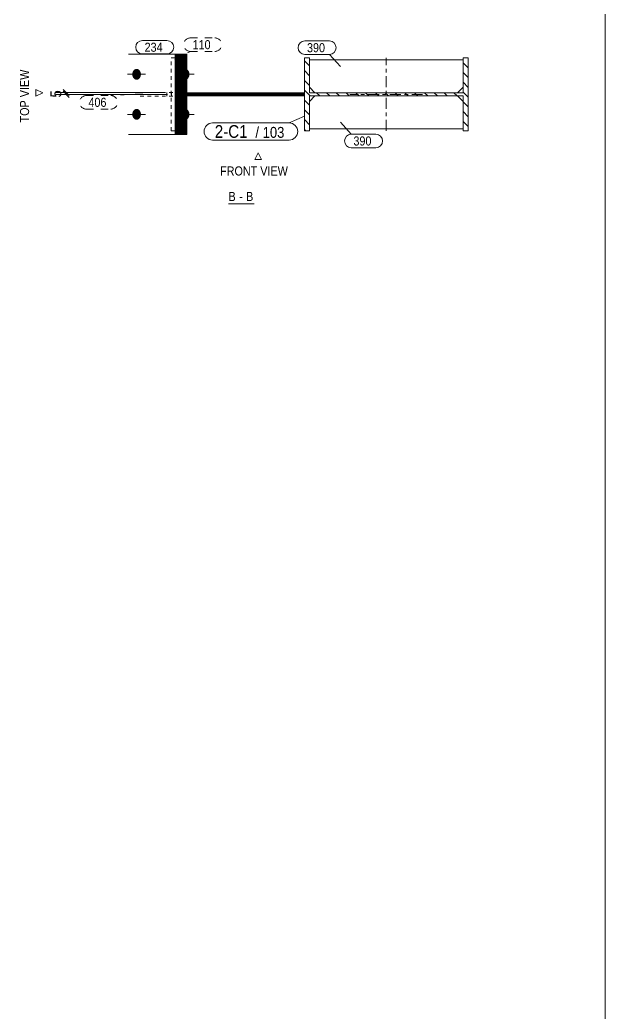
# Model space of a CAD drawing. Header units: millimetres. Extents: x 2 to 579, y 1 to 825.
# Drawn here: x 418.1 to 579, y 328.2 to 601.2 of the extents above; entities that cross this region are included whole.
import ezdxf

# ---------------------------------------------------------------- set-up
doc = ezdxf.new("R2010")
doc.units = ezdxf.units.MM
for name, pattern in [('XKITLINE00', [0]), ('XKITLINE01', [4, 1, -1, 1, -1]), ('XKITLINE02', [4, 2, -2]), ('XKITLINE03', [6, 3, -1, 1, -1])]:
    doc.linetypes.add(name, pattern=pattern)
for name, color, linetype, lineweight in [('Bolt', 3, 'Continuous', 0), ('Dimensions', 7, 'Continuous', 0), ('DrawingSheet', 5, 'Continuous', 0), ('OtherObjectType', 7, 'Continuous', 0), ('Part', 2, 'Continuous', 0), ('PartMark', 7, 'Continuous', 0)]:
    doc.layers.add(name, color=color, linetype=linetype, lineweight=lineweight)
doc.styles.add('ARIAL', font='ARIAL.TTF')

# ---------------------------------------------------------------- blocks, each defined once
blk = doc.blocks.new('*A3')
at = {"layer": 'Part', "color": 7, "linetype": 'XKITLINE00', "lineweight": 0}
for p, q in [((497.73, 588.58), (496.33, 589.98)), ((541.33, 590.78), (541.33, 590.78)), ((541.33, 590.78), (541.33, 590.78)), ((497.73, 585.89), (496.33, 587.29)), ((539.98, 589.43), (539.93, 589.49)), ((541.33, 588.09), (539.98, 589.43)), ((497.73, 583.19), (496.33, 584.59)), ((541.33, 585.39), (539.93, 586.79)), ((497.89, 580.33), (496.33, 581.9)), ((541.33, 582.7), (539.93, 584.1)), ((497.73, 577.81), (496.33, 579.21)), ((500.59, 580.33), (499.69, 581.23)), ((503.28, 580.33), (502.38, 581.23)), ((505.98, 580.33), (505.08, 581.23)), ((508.67, 580.33), (507.77, 581.23)), ((511.37, 580.33), (510.47, 581.23)), ((514.06, 580.33), (513.16, 581.23)), ((516.75, 580.33), (515.85, 581.23)), ((519.45, 580.33), (518.55, 581.23)), ((522.14, 580.33), (521.24, 581.23)), ((524.84, 580.33), (523.94, 581.23)), ((527.53, 580.33), (526.63, 581.23)), ((530.22, 580.33), (529.32, 581.23)), ((532.92, 580.33), (532.02, 581.23)), ((535.61, 580.33), (534.71, 581.23)), ((538.31, 580.33), (537.41, 581.23)), ((541.33, 580.01), (539.93, 581.41)), ((497.73, 575.11), (496.33, 576.51)), ((541.33, 577.31), (539.93, 578.71)), ((497.73, 572.42), (496.33, 573.82)), ((541.33, 574.62), (539.93, 576.02)), ((496.67, 570.78), (496.33, 571.12)), ((541.33, 571.92), (539.93, 573.32))]:
    blk.add_line(p, q, dxfattribs=at)
blk = doc.blocks.new('*A4')
at = {"layer": 'Part', "color": 7, "linetype": 'XKITLINE00', "lineweight": 0}
for p, q in [((460.97, 591.78), (460.79, 591.6)), ((461.41, 591.78), (460.79, 591.16)), ((461.84, 591.78), (460.79, 590.73)), ((462.28, 591.78), (460.79, 590.29)), ((462.71, 591.78), (460.79, 589.86)), ((463.15, 591.78), (460.79, 589.42)), ((463.58, 591.78), (460.79, 588.99)), ((464.02, 591.78), (460.79, 588.55)), ((464.02, 591.35), (460.79, 588.12)), ((464.02, 590.91), (460.79, 587.68)), ((464.02, 590.48), (460.79, 587.25)), ((464.02, 590.04), (460.79, 586.81)), ((464.02, 589.61), (460.79, 586.38)), ((464.02, 589.17), (460.79, 585.94)), ((464.02, 588.74), (460.79, 585.5)), ((464.02, 588.3), (460.79, 585.07)), ((464.02, 587.87), (460.79, 584.63)), ((464.02, 587.43), (460.79, 584.2)), ((464.02, 586.99), (460.79, 583.76)), ((464.02, 586.56), (460.79, 583.33)), ((464.02, 586.12), (460.79, 582.89)), ((464.02, 585.69), (460.79, 582.46)), ((464.02, 585.25), (460.79, 582.02)), ((464.02, 584.82), (460.79, 581.59)), ((464.02, 584.38), (460.79, 581.15)), ((464.02, 583.95), (460.79, 580.72)), ((464.02, 583.51), (460.79, 580.28)), ((464.02, 583.08), (460.79, 579.85)), ((464.02, 582.64), (460.79, 579.41)), ((464.02, 582.21), (460.79, 578.98)), ((464.02, 581.77), (460.79, 578.54)), ((464.02, 581.34), (460.79, 578.11)), ((464.02, 580.9), (460.79, 577.67)), ((464.02, 580.47), (460.79, 577.24)), ((464.02, 580.03), (460.79, 576.8)), ((464.02, 579.6), (460.79, 576.37)), ((464.02, 579.16), (460.79, 575.93)), ((464.02, 578.73), (460.79, 575.5)), ((464.02, 578.29), (460.79, 575.06)), ((464.02, 577.86), (460.79, 574.63)), ((464.02, 577.42), (460.79, 574.19)), ((464.02, 576.99), (460.79, 573.76)), ((464.02, 576.55), (460.79, 573.32)), ((464.02, 576.12), (460.79, 572.89)), ((464.02, 575.68), (460.79, 572.45)), ((464.02, 575.25), (460.79, 572.01)), ((464.02, 574.81), (460.79, 571.58)), ((464.02, 574.38), (460.79, 571.14)), ((464.02, 573.94), (460.79, 570.71)), ((464.02, 573.5), (460.79, 570.27)), ((464.02, 573.07), (460.79, 569.84)), ((464.02, 572.63), (461.17, 569.78)), ((464.02, 572.2), (461.6, 569.78)), ((464.02, 571.76), (462.04, 569.78)), ((464.02, 571.33), (462.47, 569.78)), ((464.02, 570.89), (462.91, 569.78)), ((464.02, 570.46), (463.34, 569.78)), ((464.02, 570.02), (463.78, 569.78))]:
    blk.add_line(p, q, dxfattribs=at)
blk = doc.blocks.new('*A5')
at = {"layer": 'Part', "color": 7, "linetype": 'XKITLINE00', "lineweight": 0}
for p, q in [((464.86, 580.33), (464.02, 581.17)), ((464.74, 580.33), (464.02, 581.05)), ((464.61, 580.33), (464.02, 580.93)), ((464.49, 580.33), (464.02, 580.81)), ((464.37, 580.33), (464.02, 580.68)), ((464.25, 580.33), (464.02, 580.56)), ((464.98, 580.33), (464.08, 581.23)), ((465.1, 580.33), (464.2, 581.23)), ((465.22, 580.33), (464.32, 581.23)), ((465.34, 580.33), (464.44, 581.23)), ((465.46, 580.33), (464.56, 581.23)), ((465.58, 580.33), (464.68, 581.23)), ((465.71, 580.33), (464.81, 581.23)), ((465.83, 580.33), (464.93, 581.23)), ((465.95, 580.33), (465.05, 581.23)), ((466.07, 580.33), (465.17, 581.23)), ((466.19, 580.33), (465.29, 581.23)), ((466.31, 580.33), (465.41, 581.23)), ((466.43, 580.33), (465.53, 581.23)), ((466.55, 580.33), (465.65, 581.23)), ((466.68, 580.33), (465.78, 581.23)), ((466.8, 580.33), (465.9, 581.23)), ((466.92, 580.33), (466.02, 581.23)), ((467.04, 580.33), (466.14, 581.23)), ((467.16, 580.33), (466.26, 581.23)), ((467.28, 580.33), (466.38, 581.23)), ((467.4, 580.33), (466.5, 581.23)), ((467.52, 580.33), (466.62, 581.23)), ((467.65, 580.33), (466.75, 581.23)), ((467.77, 580.33), (466.87, 581.23)), ((467.89, 580.33), (466.99, 581.23)), ((468.01, 580.33), (467.11, 581.23)), ((468.13, 580.33), (467.23, 581.23)), ((468.25, 580.33), (467.35, 581.23)), ((468.37, 580.33), (467.47, 581.23)), ((468.49, 580.33), (467.59, 581.23)), ((468.62, 580.33), (467.72, 581.23)), ((468.74, 580.33), (467.84, 581.23)), ((468.86, 580.33), (467.96, 581.23)), ((468.98, 580.33), (468.08, 581.23)), ((469.1, 580.33), (468.2, 581.23)), ((469.22, 580.33), (468.32, 581.23)), ((469.34, 580.33), (468.44, 581.23)), ((469.46, 580.33), (468.56, 581.23)), ((469.59, 580.33), (468.69, 581.23)), ((469.71, 580.33), (468.81, 581.23)), ((469.83, 580.33), (468.93, 581.23)), ((469.95, 580.33), (469.05, 581.23)), ((470.07, 580.33), (469.17, 581.23)), ((470.19, 580.33), (469.29, 581.23)), ((470.31, 580.33), (469.41, 581.23)), ((470.43, 580.33), (469.53, 581.23)), ((470.56, 580.33), (469.66, 581.23)), ((470.68, 580.33), (469.78, 581.23)), ((470.8, 580.33), (469.9, 581.23)), ((470.92, 580.33), (470.02, 581.23)), ((471.04, 580.33), (470.14, 581.23)), ((471.16, 580.33), (470.26, 581.23)), ((471.28, 580.33), (470.38, 581.23)), ((471.4, 580.33), (470.5, 581.23)), ((471.52, 580.33), (470.62, 581.23)), ((471.65, 580.33), (470.75, 581.23)), ((471.77, 580.33), (470.87, 581.23)), ((471.89, 580.33), (470.99, 581.23)), ((472.01, 580.33), (471.11, 581.23)), ((472.13, 580.33), (471.23, 581.23)), ((472.25, 580.33), (471.35, 581.23)), ((472.37, 580.33), (471.47, 581.23)), ((472.49, 580.33), (471.59, 581.23)), ((472.62, 580.33), (471.72, 581.23)), ((472.74, 580.33), (471.84, 581.23)), ((472.86, 580.33), (471.96, 581.23)), ((472.98, 580.33), (472.08, 581.23)), ((473.1, 580.33), (472.2, 581.23)), ((473.22, 580.33), (472.32, 581.23)), ((473.34, 580.33), (472.44, 581.23)), ((473.46, 580.33), (472.56, 581.23)), ((473.59, 580.33), (472.69, 581.23)), ((473.71, 580.33), (472.81, 581.23)), ((473.83, 580.33), (472.93, 581.23)), ((473.95, 580.33), (473.05, 581.23)), ((474.07, 580.33), (473.17, 581.23)), ((474.19, 580.33), (473.29, 581.23)), ((474.31, 580.33), (473.41, 581.23)), ((474.43, 580.33), (473.53, 581.23)), ((474.56, 580.33), (473.66, 581.23)), ((474.68, 580.33), (473.78, 581.23)), ((474.8, 580.33), (473.9, 581.23)), ((474.92, 580.33), (474.02, 581.23)), ((475.04, 580.33), (474.14, 581.23)), ((475.16, 580.33), (474.26, 581.23)), ((475.28, 580.33), (474.38, 581.23)), ((475.4, 580.33), (474.5, 581.23)), ((475.53, 580.33), (474.63, 581.23)), ((475.65, 580.33), (474.75, 581.23)), ((475.77, 580.33), (474.87, 581.23)), ((475.89, 580.33), (474.99, 581.23)), ((476.01, 580.33), (475.11, 581.23)), ((476.13, 580.33), (475.23, 581.23)), ((476.25, 580.33), (475.35, 581.23)), ((476.37, 580.33), (475.47, 581.23)), ((476.5, 580.33), (475.6, 581.23)), ((476.62, 580.33), (475.72, 581.23)), ((476.74, 580.33), (475.84, 581.23)), ((476.86, 580.33), (475.96, 581.23)), ((476.98, 580.33), (476.08, 581.23)), ((477.1, 580.33), (476.2, 581.23)), ((477.22, 580.33), (476.32, 581.23)), ((477.34, 580.33), (476.44, 581.23)), ((477.47, 580.33), (476.57, 581.23)), ((477.59, 580.33), (476.69, 581.23)), ((477.71, 580.33), (476.81, 581.23)), ((477.83, 580.33), (476.93, 581.23)), ((477.95, 580.33), (477.05, 581.23)), ((478.07, 580.33), (477.17, 581.23)), ((478.19, 580.33), (477.29, 581.23)), ((478.31, 580.33), (477.41, 581.23)), ((478.44, 580.33), (477.54, 581.23)), ((478.56, 580.33), (477.66, 581.23)), ((478.68, 580.33), (477.78, 581.23)), ((478.8, 580.33), (477.9, 581.23)), ((478.92, 580.33), (478.02, 581.23)), ((479.04, 580.33), (478.14, 581.23)), ((479.16, 580.33), (478.26, 581.23)), ((479.28, 580.33), (478.38, 581.23)), ((479.41, 580.33), (478.51, 581.23)), ((479.53, 580.33), (478.63, 581.23)), ((479.65, 580.33), (478.75, 581.23)), ((479.77, 580.33), (478.87, 581.23)), ((479.89, 580.33), (478.99, 581.23)), ((480.01, 580.33), (479.11, 581.23)), ((480.13, 580.33), (479.23, 581.23)), ((480.25, 580.33), (479.35, 581.23)), ((480.37, 580.33), (479.47, 581.23)), ((480.5, 580.33), (479.6, 581.23)), ((480.62, 580.33), (479.72, 581.23)), ((480.74, 580.33), (479.84, 581.23)), ((480.86, 580.33), (479.96, 581.23)), ((480.98, 580.33), (480.08, 581.23)), ((481.1, 580.33), (480.2, 581.23)), ((481.22, 580.33), (480.32, 581.23)), ((481.34, 580.33), (480.44, 581.23)), ((481.47, 580.33), (480.57, 581.23)), ((481.59, 580.33), (480.69, 581.23)), ((481.71, 580.33), (480.81, 581.23)), ((481.83, 580.33), (480.93, 581.23)), ((481.95, 580.33), (481.05, 581.23)), ((482.07, 580.33), (481.17, 581.23)), ((482.19, 580.33), (481.29, 581.23)), ((482.31, 580.33), (481.41, 581.23)), ((482.44, 580.33), (481.54, 581.23)), ((482.56, 580.33), (481.66, 581.23)), ((482.68, 580.33), (481.78, 581.23)), ((482.8, 580.33), (481.9, 581.23)), ((482.92, 580.33), (482.02, 581.23)), ((483.04, 580.33), (482.14, 581.23)), ((483.16, 580.33), (482.26, 581.23)), ((483.28, 580.33), (482.38, 581.23)), ((483.41, 580.33), (482.51, 581.23)), ((483.53, 580.33), (482.63, 581.23)), ((483.65, 580.33), (482.75, 581.23)), ((483.77, 580.33), (482.87, 581.23)), ((483.89, 580.33), (482.99, 581.23)), ((484.01, 580.33), (483.11, 581.23)), ((484.13, 580.33), (483.23, 581.23)), ((484.25, 580.33), (483.35, 581.23)), ((484.38, 580.33), (483.48, 581.23)), ((484.5, 580.33), (483.6, 581.23)), ((484.62, 580.33), (483.72, 581.23)), ((484.74, 580.33), (483.84, 581.23)), ((484.86, 580.33), (483.96, 581.23)), ((484.98, 580.33), (484.08, 581.23)), ((485.1, 580.33), (484.2, 581.23)), ((485.22, 580.33), (484.32, 581.23)), ((485.35, 580.33), (484.45, 581.23)), ((485.47, 580.33), (484.57, 581.23)), ((485.59, 580.33), (484.69, 581.23)), ((485.71, 580.33), (484.81, 581.23)), ((485.83, 580.33), (484.93, 581.23)), ((485.95, 580.33), (485.05, 581.23)), ((486.07, 580.33), (485.17, 581.23)), ((486.19, 580.33), (485.29, 581.23)), ((486.32, 580.33), (485.42, 581.23)), ((486.44, 580.33), (485.54, 581.23)), ((486.56, 580.33), (485.66, 581.23)), ((486.68, 580.33), (485.78, 581.23)), ((486.8, 580.33), (485.9, 581.23)), ((486.92, 580.33), (486.02, 581.23)), ((487.04, 580.33), (486.14, 581.23)), ((487.16, 580.33), (486.26, 581.23)), ((487.29, 580.33), (486.39, 581.23)), ((487.41, 580.33), (486.51, 581.23)), ((487.53, 580.33), (486.63, 581.23)), ((487.65, 580.33), (486.75, 581.23)), ((487.77, 580.33), (486.87, 581.23)), ((487.89, 580.33), (486.99, 581.23)), ((488.01, 580.33), (487.11, 581.23)), ((488.13, 580.33), (487.23, 581.23)), ((488.26, 580.33), (487.36, 581.23)), ((488.38, 580.33), (487.48, 581.23)), ((488.5, 580.33), (487.6, 581.23)), ((488.62, 580.33), (487.72, 581.23)), ((488.74, 580.33), (487.84, 581.23)), ((488.86, 580.33), (487.96, 581.23)), ((488.98, 580.33), (488.08, 581.23)), ((489.1, 580.33), (488.2, 581.23)), ((489.22, 580.33), (488.32, 581.23)), ((489.35, 580.33), (488.45, 581.23)), ((489.47, 580.33), (488.57, 581.23)), ((489.59, 580.33), (488.69, 581.23)), ((489.71, 580.33), (488.81, 581.23)), ((489.83, 580.33), (488.93, 581.23)), ((489.95, 580.33), (489.05, 581.23)), ((490.07, 580.33), (489.17, 581.23)), ((490.19, 580.33), (489.29, 581.23)), ((490.32, 580.33), (489.42, 581.23)), ((490.44, 580.33), (489.54, 581.23)), ((490.56, 580.33), (489.66, 581.23)), ((490.68, 580.33), (489.78, 581.23)), ((490.8, 580.33), (489.9, 581.23)), ((490.92, 580.33), (490.02, 581.23)), ((491.04, 580.33), (490.14, 581.23)), ((491.16, 580.33), (490.26, 581.23)), ((491.29, 580.33), (490.39, 581.23)), ((491.41, 580.33), (490.51, 581.23)), ((491.53, 580.33), (490.63, 581.23)), ((491.65, 580.33), (490.75, 581.23)), ((491.77, 580.33), (490.87, 581.23)), ((491.89, 580.33), (490.99, 581.23)), ((492.01, 580.33), (491.11, 581.23)), ((492.13, 580.33), (491.23, 581.23)), ((492.26, 580.33), (491.36, 581.23)), ((492.38, 580.33), (491.48, 581.23)), ((492.5, 580.33), (491.6, 581.23)), ((492.62, 580.33), (491.72, 581.23)), ((492.74, 580.33), (491.84, 581.23)), ((492.86, 580.33), (491.96, 581.23)), ((492.98, 580.33), (492.08, 581.23)), ((493.1, 580.33), (492.2, 581.23)), ((493.23, 580.33), (492.33, 581.23)), ((493.35, 580.33), (492.45, 581.23)), ((493.47, 580.33), (492.57, 581.23)), ((493.59, 580.33), (492.69, 581.23)), ((493.71, 580.33), (492.81, 581.23)), ((493.83, 580.33), (492.93, 581.23)), ((493.95, 580.33), (493.05, 581.23)), ((494.07, 580.33), (493.17, 581.23)), ((494.2, 580.33), (493.3, 581.23)), ((494.32, 580.33), (493.42, 581.23)), ((494.44, 580.33), (493.54, 581.23)), ((494.56, 580.33), (493.66, 581.23)), ((494.68, 580.33), (493.78, 581.23)), ((494.8, 580.33), (493.9, 581.23)), ((494.92, 580.33), (494.02, 581.23)), ((495.04, 580.33), (494.14, 581.23)), ((495.17, 580.33), (494.27, 581.23)), ((495.29, 580.33), (494.39, 581.23)), ((495.41, 580.33), (494.51, 581.23)), ((495.48, 580.38), (494.63, 581.23)), ((495.54, 580.44), (494.75, 581.23)), ((495.6, 580.5), (494.87, 581.23)), ((495.66, 580.56), (494.99, 581.23)), ((495.72, 580.63), (495.11, 581.23)), ((495.78, 580.69), (495.24, 581.23)), ((495.84, 580.75), (495.36, 581.23)), ((495.9, 580.81), (495.48, 581.23)), ((495.53, 580.33), (495.48, 580.38)), ((495.65, 580.33), (495.54, 580.44)), ((495.96, 580.87), (495.6, 581.23)), ((495.77, 580.33), (495.6, 580.5)), ((495.89, 580.33), (495.66, 580.56)), ((496.02, 580.93), (495.72, 581.23)), ((496.01, 580.33), (495.72, 580.63)), ((496.14, 580.33), (495.78, 580.69)), ((496.08, 580.99), (495.84, 581.23)), ((496.26, 580.33), (495.84, 580.75)), ((496.33, 580.38), (495.9, 580.81)), ((496.14, 581.05), (495.96, 581.23)), ((496.33, 580.5), (495.96, 580.87)), ((496.33, 580.62), (496.02, 580.93)), ((496.21, 581.11), (496.08, 581.23)), ((496.33, 580.75), (496.08, 580.99)), ((496.33, 580.87), (496.14, 581.05)), ((496.27, 581.17), (496.21, 581.23)), ((496.33, 580.99), (496.21, 581.11)), ((496.33, 581.11), (496.27, 581.17))]:
    blk.add_line(p, q, dxfattribs=at)
blk = doc.blocks.new('*A44')
at = {"layer": 'Bolt'}
for points in [[(451.36, 586.24), (451.36, 586.21), (451.36, 586.17), (451.36, 586.13), (451.35, 586.1), (451.35, 586.06), (451.35, 586.03), (451.34, 585.99), (451.33, 585.95), (451.33, 585.92), (451.32, 585.88), (451.31, 585.85), (451.3, 585.81), (451.29, 585.78), (451.28, 585.74), (451.27, 585.71), (451.26, 585.67), (451.25, 585.64), (451.24, 585.61), (451.22, 585.57), (451.21, 585.54), (451.2, 585.51), (451.18, 585.48), (451.16, 585.45), (451.15, 585.42), (451.13, 585.39), (451.11, 585.36), (451.1, 585.33), (451.08, 585.3), (451.06, 585.27), (451.04, 585.25), (451.02, 585.22), (451, 585.2), (450.98, 585.17), (450.95, 585.15), (450.93, 585.12), (450.91, 585.1), (450.89, 585.08), (450.86, 585.06), (450.84, 585.03), (450.82, 585.01), (450.79, 584.99), (450.77, 584.98), (450.74, 584.96), (450.72, 584.94), (450.69, 584.93), (450.66, 584.91), (450.64, 584.9), (450.61, 584.88), (450.58, 584.87), (450.55, 584.86), (450.53, 584.85), (450.5, 584.84), (450.47, 584.83), (450.44, 584.82), (450.42, 584.81), (450.39, 584.8), (450.36, 584.8), (450.33, 584.79), (450.3, 584.79), (450.27, 584.79), (450.24, 584.78), (450.21, 584.78), (450.19, 584.78), (450.16, 584.78), (450.13, 584.78), (450.1, 584.79), (450.07, 584.79), (450.04, 584.79), (450.01, 584.8), (449.98, 584.8), (449.96, 584.81), (449.93, 584.82), (449.9, 584.83), (449.87, 584.84), (449.84, 584.85), (449.82, 584.86), (449.79, 584.87), (449.76, 584.88), (449.73, 584.9), (449.71, 584.91), (449.68, 584.93), (449.66, 584.94), (449.63, 584.96), (449.6, 584.98), (449.58, 584.99), (449.56, 585.01), (449.53, 585.03), (449.51, 585.06), (449.48, 585.08), (449.46, 585.1), (449.44, 585.12), (449.42, 585.15), (449.39, 585.17), (449.37, 585.2), (449.35, 585.22), (449.33, 585.25), (449.31, 585.27), (449.29, 585.3), (449.27, 585.33), (449.26, 585.36), (449.24, 585.39), (449.22, 585.42), (449.21, 585.45), (449.19, 585.48), (449.18, 585.51), (449.16, 585.54), (449.15, 585.57), (449.13, 585.61), (449.12, 585.64), (449.11, 585.67), (449.1, 585.71), (449.09, 585.74), (449.08, 585.78), (449.07, 585.81), (449.06, 585.85), (449.05, 585.88), (449.04, 585.92), (449.04, 585.95), (449.03, 585.99), (449.02, 586.03), (449.02, 586.06), (449.02, 586.1), (449.01, 586.13), (449.01, 586.17), (449.01, 586.21), (449.01, 586.24), (449.01, 586.28), (449.01, 586.32), (449.01, 586.36), (449.01, 586.39), (449.01, 586.43), (449.02, 586.47), (449.02, 586.5), (449.02, 586.54), (449.03, 586.57), (449.04, 586.61), (449.04, 586.65), (449.05, 586.68), (449.06, 586.72), (449.07, 586.75), (449.08, 586.79), (449.09, 586.82), (449.1, 586.86), (449.11, 586.89), (449.12, 586.92), (449.13, 586.96), (449.15, 586.99), (449.16, 587.02), (449.18, 587.05), (449.19, 587.08), (449.21, 587.11), (449.22, 587.15), (449.24, 587.18), (449.26, 587.2), (449.27, 587.23), (449.29, 587.26), (449.31, 587.29), (449.33, 587.32), (449.35, 587.34), (449.37, 587.37), (449.39, 587.39), (449.42, 587.42), (449.44, 587.44), (449.46, 587.46), (449.48, 587.49), (449.51, 587.51), (449.53, 587.53), (449.56, 587.55), (449.58, 587.57), (449.6, 587.59), (449.63, 587.6), (449.66, 587.62), (449.68, 587.64), (449.71, 587.65), (449.73, 587.67), (449.76, 587.68), (449.79, 587.69), (449.82, 587.71), (449.84, 587.72), (449.87, 587.73), (449.9, 587.74), (449.93, 587.75), (449.96, 587.75), (449.98, 587.76), (450.01, 587.77), (450.04, 587.77), (450.07, 587.77), (450.1, 587.78), (450.13, 587.78), (450.16, 587.78), (450.19, 587.78), (450.21, 587.78), (450.24, 587.78), (450.27, 587.78), (450.3, 587.77), (450.33, 587.77), (450.36, 587.77), (450.39, 587.76), (450.42, 587.75), (450.44, 587.75), (450.47, 587.74), (450.5, 587.73), (450.53, 587.72), (450.55, 587.71), (450.58, 587.69), (450.61, 587.68), (450.64, 587.67), (450.66, 587.65), (450.69, 587.64), (450.72, 587.62), (450.74, 587.6), (450.77, 587.59), (450.79, 587.57), (450.82, 587.55), (450.84, 587.53), (450.86, 587.51), (450.89, 587.49), (450.91, 587.46), (450.93, 587.44), (450.95, 587.42), (450.98, 587.39), (451, 587.37), (451.02, 587.34), (451.04, 587.32), (451.06, 587.29), (451.08, 587.26), (451.1, 587.23), (451.11, 587.2), (451.13, 587.18), (451.15, 587.15), (451.16, 587.11), (451.18, 587.08), (451.2, 587.05), (451.21, 587.02), (451.22, 586.99), (451.24, 586.96), (451.25, 586.92), (451.26, 586.89), (451.27, 586.86), (451.28, 586.82), (451.29, 586.79), (451.3, 586.75), (451.31, 586.72), (451.32, 586.68), (451.33, 586.65), (451.33, 586.61), (451.34, 586.57), (451.35, 586.54), (451.35, 586.5), (451.35, 586.47), (451.36, 586.43), (451.36, 586.39), (451.36, 586.36), (451.36, 586.32), (451.36, 586.28)], [(464.71, 586.24), (464.71, 586.21), (464.71, 586.17), (464.71, 586.13), (464.7, 586.1), (464.7, 586.06), (464.7, 586.03), (464.69, 585.99), (464.69, 585.95), (464.68, 585.92), (464.67, 585.88), (464.66, 585.85), (464.65, 585.81), (464.64, 585.78), (464.63, 585.74), (464.62, 585.71), (464.61, 585.67), (464.6, 585.64), (464.59, 585.61), (464.57, 585.57), (464.56, 585.54), (464.55, 585.51), (464.53, 585.48), (464.52, 585.45), (464.5, 585.42), (464.48, 585.39), (464.46, 585.36), (464.45, 585.33), (464.43, 585.3), (464.41, 585.27), (464.39, 585.25), (464.37, 585.22), (464.35, 585.2), (464.33, 585.17), (464.31, 585.15), (464.28, 585.12), (464.26, 585.1), (464.24, 585.08), (464.21, 585.06), (464.19, 585.03), (464.17, 585.01), (464.14, 584.99), (464.12, 584.98), (464.09, 584.96), (464.07, 584.94), (464.04, 584.93), (464.01, 584.91), (463.99, 584.9), (463.96, 584.88), (463.93, 584.87), (463.91, 584.86), (463.88, 584.85), (463.85, 584.84), (463.82, 584.83), (463.79, 584.82), (463.77, 584.81), (463.74, 584.8), (463.71, 584.8), (463.68, 584.79), (463.65, 584.79), (463.62, 584.79), (463.59, 584.78), (463.56, 584.78), (463.54, 584.78), (463.51, 584.78), (463.48, 584.78), (463.45, 584.79), (463.42, 584.79), (463.39, 584.79), (463.36, 584.8), (463.33, 584.8), (463.31, 584.81), (463.28, 584.82), (463.25, 584.83), (463.22, 584.84), (463.19, 584.85), (463.17, 584.86), (463.14, 584.87), (463.11, 584.88), (463.08, 584.9), (463.06, 584.91), (463.03, 584.93), (463.01, 584.94), (462.98, 584.96), (462.96, 584.98), (462.93, 584.99), (462.91, 585.01), (462.88, 585.03), (462.86, 585.06), (462.83, 585.08), (462.81, 585.1), (462.79, 585.12), (462.77, 585.15), (462.74, 585.17), (462.72, 585.2), (462.7, 585.22), (462.68, 585.25), (462.66, 585.27), (462.64, 585.3), (462.63, 585.33), (462.61, 585.36), (462.59, 585.39), (462.57, 585.42), (462.56, 585.45), (462.54, 585.48), (462.53, 585.51), (462.51, 585.54), (462.5, 585.57), (462.48, 585.61), (462.47, 585.64), (462.46, 585.67), (462.45, 585.71), (462.44, 585.74), (462.43, 585.78), (462.42, 585.81), (462.41, 585.85), (462.4, 585.88), (462.39, 585.92), (462.39, 585.95), (462.38, 585.99), (462.38, 586.03), (462.37, 586.06), (462.37, 586.1), (462.36, 586.13), (462.36, 586.17), (462.36, 586.21), (462.36, 586.24), (462.36, 586.28), (462.36, 586.32), (462.36, 586.36), (462.36, 586.39), (462.36, 586.43), (462.37, 586.47), (462.37, 586.5), (462.38, 586.54), (462.38, 586.57), (462.39, 586.61), (462.39, 586.65), (462.4, 586.68), (462.41, 586.72), (462.42, 586.75), (462.43, 586.79), (462.44, 586.82), (462.45, 586.86), (462.46, 586.89), (462.47, 586.92), (462.48, 586.96), (462.5, 586.99), (462.51, 587.02), (462.53, 587.05), (462.54, 587.08), (462.56, 587.11), (462.57, 587.15), (462.59, 587.18), (462.61, 587.2), (462.63, 587.23), (462.64, 587.26), (462.66, 587.29), (462.68, 587.32), (462.7, 587.34), (462.72, 587.37), (462.74, 587.39), (462.77, 587.42), (462.79, 587.44), (462.81, 587.46), (462.83, 587.49), (462.86, 587.51), (462.88, 587.53), (462.91, 587.55), (462.93, 587.57), (462.96, 587.59), (462.98, 587.6), (463.01, 587.62), (463.03, 587.64), (463.06, 587.65), (463.08, 587.67), (463.11, 587.68), (463.14, 587.69), (463.17, 587.71), (463.19, 587.72), (463.22, 587.73), (463.25, 587.74), (463.28, 587.75), (463.31, 587.75), (463.33, 587.76), (463.36, 587.77), (463.39, 587.77), (463.42, 587.77), (463.45, 587.78), (463.48, 587.78), (463.51, 587.78), (463.54, 587.78), (463.56, 587.78), (463.59, 587.78), (463.62, 587.78), (463.65, 587.77), (463.68, 587.77), (463.71, 587.77), (463.74, 587.76), (463.77, 587.75), (463.79, 587.75), (463.82, 587.74), (463.85, 587.73), (463.88, 587.72), (463.91, 587.71), (463.93, 587.69), (463.96, 587.68), (463.99, 587.67), (464.01, 587.65), (464.04, 587.64), (464.07, 587.62), (464.09, 587.6), (464.12, 587.59), (464.14, 587.57), (464.17, 587.55), (464.19, 587.53), (464.21, 587.51), (464.24, 587.49), (464.26, 587.46), (464.28, 587.44), (464.31, 587.42), (464.33, 587.39), (464.35, 587.37), (464.37, 587.34), (464.39, 587.32), (464.41, 587.29), (464.43, 587.26), (464.45, 587.23), (464.46, 587.2), (464.48, 587.18), (464.5, 587.15), (464.52, 587.11), (464.53, 587.08), (464.55, 587.05), (464.56, 587.02), (464.57, 586.99), (464.59, 586.96), (464.6, 586.92), (464.61, 586.89), (464.62, 586.86), (464.63, 586.82), (464.64, 586.79), (464.65, 586.75), (464.66, 586.72), (464.67, 586.68), (464.68, 586.65), (464.69, 586.61), (464.69, 586.57), (464.7, 586.54), (464.7, 586.5), (464.7, 586.47), (464.71, 586.43), (464.71, 586.39), (464.71, 586.36), (464.71, 586.32), (464.71, 586.28)], [(451.36, 575.24), (451.36, 575.21), (451.36, 575.17), (451.36, 575.13), (451.35, 575.1), (451.35, 575.06), (451.35, 575.03), (451.34, 574.99), (451.33, 574.95), (451.33, 574.92), (451.32, 574.88), (451.31, 574.85), (451.3, 574.81), (451.29, 574.78), (451.28, 574.74), (451.27, 574.71), (451.26, 574.67), (451.25, 574.64), (451.24, 574.61), (451.22, 574.57), (451.21, 574.54), (451.2, 574.51), (451.18, 574.48), (451.16, 574.45), (451.15, 574.42), (451.13, 574.39), (451.11, 574.36), (451.1, 574.33), (451.08, 574.3), (451.06, 574.27), (451.04, 574.25), (451.02, 574.22), (451, 574.2), (450.98, 574.17), (450.95, 574.15), (450.93, 574.12), (450.91, 574.1), (450.89, 574.08), (450.86, 574.06), (450.84, 574.03), (450.82, 574.01), (450.79, 573.99), (450.77, 573.98), (450.74, 573.96), (450.72, 573.94), (450.69, 573.93), (450.66, 573.91), (450.64, 573.9), (450.61, 573.88), (450.58, 573.87), (450.55, 573.86), (450.53, 573.85), (450.5, 573.84), (450.47, 573.83), (450.44, 573.82), (450.42, 573.81), (450.39, 573.8), (450.36, 573.8), (450.33, 573.79), (450.3, 573.79), (450.27, 573.79), (450.24, 573.78), (450.21, 573.78), (450.19, 573.78), (450.16, 573.78), (450.13, 573.78), (450.1, 573.79), (450.07, 573.79), (450.04, 573.79), (450.01, 573.8), (449.98, 573.8), (449.96, 573.81), (449.93, 573.82), (449.9, 573.83), (449.87, 573.84), (449.84, 573.85), (449.82, 573.86), (449.79, 573.87), (449.76, 573.88), (449.73, 573.9), (449.71, 573.91), (449.68, 573.93), (449.66, 573.94), (449.63, 573.96), (449.6, 573.98), (449.58, 573.99), (449.56, 574.01), (449.53, 574.03), (449.51, 574.06), (449.48, 574.08), (449.46, 574.1), (449.44, 574.12), (449.42, 574.15), (449.39, 574.17), (449.37, 574.2), (449.35, 574.22), (449.33, 574.25), (449.31, 574.27), (449.29, 574.3), (449.27, 574.33), (449.26, 574.36), (449.24, 574.39), (449.22, 574.42), (449.21, 574.45), (449.19, 574.48), (449.18, 574.51), (449.16, 574.54), (449.15, 574.57), (449.13, 574.61), (449.12, 574.64), (449.11, 574.67), (449.1, 574.71), (449.09, 574.74), (449.08, 574.78), (449.07, 574.81), (449.06, 574.85), (449.05, 574.88), (449.04, 574.92), (449.04, 574.95), (449.03, 574.99), (449.02, 575.03), (449.02, 575.06), (449.02, 575.1), (449.01, 575.13), (449.01, 575.17), (449.01, 575.21), (449.01, 575.24), (449.01, 575.28), (449.01, 575.32), (449.01, 575.36), (449.01, 575.39), (449.01, 575.43), (449.02, 575.47), (449.02, 575.5), (449.02, 575.54), (449.03, 575.57), (449.04, 575.61), (449.04, 575.65), (449.05, 575.68), (449.06, 575.72), (449.07, 575.75), (449.08, 575.79), (449.09, 575.82), (449.1, 575.86), (449.11, 575.89), (449.12, 575.92), (449.13, 575.96), (449.15, 575.99), (449.16, 576.02), (449.18, 576.05), (449.19, 576.08), (449.21, 576.11), (449.22, 576.15), (449.24, 576.18), (449.26, 576.2), (449.27, 576.23), (449.29, 576.26), (449.31, 576.29), (449.33, 576.32), (449.35, 576.34), (449.37, 576.37), (449.39, 576.39), (449.42, 576.42), (449.44, 576.44), (449.46, 576.46), (449.48, 576.49), (449.51, 576.51), (449.53, 576.53), (449.56, 576.55), (449.58, 576.57), (449.6, 576.59), (449.63, 576.6), (449.66, 576.62), (449.68, 576.64), (449.71, 576.65), (449.73, 576.67), (449.76, 576.68), (449.79, 576.69), (449.82, 576.71), (449.84, 576.72), (449.87, 576.73), (449.9, 576.74), (449.93, 576.75), (449.96, 576.75), (449.98, 576.76), (450.01, 576.77), (450.04, 576.77), (450.07, 576.77), (450.1, 576.78), (450.13, 576.78), (450.16, 576.78), (450.19, 576.78), (450.21, 576.78), (450.24, 576.78), (450.27, 576.78), (450.3, 576.77), (450.33, 576.77), (450.36, 576.77), (450.39, 576.76), (450.42, 576.75), (450.44, 576.75), (450.47, 576.74), (450.5, 576.73), (450.53, 576.72), (450.55, 576.71), (450.58, 576.69), (450.61, 576.68), (450.64, 576.67), (450.66, 576.65), (450.69, 576.64), (450.72, 576.62), (450.74, 576.6), (450.77, 576.59), (450.79, 576.57), (450.82, 576.55), (450.84, 576.53), (450.86, 576.51), (450.89, 576.49), (450.91, 576.46), (450.93, 576.44), (450.95, 576.42), (450.98, 576.39), (451, 576.37), (451.02, 576.34), (451.04, 576.32), (451.06, 576.29), (451.08, 576.26), (451.1, 576.23), (451.11, 576.2), (451.13, 576.18), (451.15, 576.15), (451.16, 576.11), (451.18, 576.08), (451.2, 576.05), (451.21, 576.02), (451.22, 575.99), (451.24, 575.96), (451.25, 575.92), (451.26, 575.89), (451.27, 575.86), (451.28, 575.82), (451.29, 575.79), (451.3, 575.75), (451.31, 575.72), (451.32, 575.68), (451.33, 575.65), (451.33, 575.61), (451.34, 575.57), (451.35, 575.54), (451.35, 575.5), (451.35, 575.47), (451.36, 575.43), (451.36, 575.39), (451.36, 575.36), (451.36, 575.32), (451.36, 575.28)], [(464.71, 575.24), (464.71, 575.21), (464.71, 575.17), (464.71, 575.13), (464.7, 575.1), (464.7, 575.06), (464.7, 575.03), (464.69, 574.99), (464.69, 574.95), (464.68, 574.92), (464.67, 574.88), (464.66, 574.85), (464.65, 574.81), (464.64, 574.78), (464.63, 574.74), (464.62, 574.71), (464.61, 574.67), (464.6, 574.64), (464.59, 574.61), (464.57, 574.57), (464.56, 574.54), (464.55, 574.51), (464.53, 574.48), (464.52, 574.45), (464.5, 574.42), (464.48, 574.39), (464.46, 574.36), (464.45, 574.33), (464.43, 574.3), (464.41, 574.27), (464.39, 574.25), (464.37, 574.22), (464.35, 574.2), (464.33, 574.17), (464.31, 574.15), (464.28, 574.12), (464.26, 574.1), (464.24, 574.08), (464.21, 574.06), (464.19, 574.03), (464.17, 574.01), (464.14, 573.99), (464.12, 573.98), (464.09, 573.96), (464.07, 573.94), (464.04, 573.93), (464.01, 573.91), (463.99, 573.9), (463.96, 573.88), (463.93, 573.87), (463.91, 573.86), (463.88, 573.85), (463.85, 573.84), (463.82, 573.83), (463.79, 573.82), (463.77, 573.81), (463.74, 573.8), (463.71, 573.8), (463.68, 573.79), (463.65, 573.79), (463.62, 573.79), (463.59, 573.78), (463.56, 573.78), (463.54, 573.78), (463.51, 573.78), (463.48, 573.78), (463.45, 573.79), (463.42, 573.79), (463.39, 573.79), (463.36, 573.8), (463.33, 573.8), (463.31, 573.81), (463.28, 573.82), (463.25, 573.83), (463.22, 573.84), (463.19, 573.85), (463.17, 573.86), (463.14, 573.87), (463.11, 573.88), (463.08, 573.9), (463.06, 573.91), (463.03, 573.93), (463.01, 573.94), (462.98, 573.96), (462.96, 573.98), (462.93, 573.99), (462.91, 574.01), (462.88, 574.03), (462.86, 574.06), (462.83, 574.08), (462.81, 574.1), (462.79, 574.12), (462.77, 574.15), (462.74, 574.17), (462.72, 574.2), (462.7, 574.22), (462.68, 574.25), (462.66, 574.27), (462.64, 574.3), (462.63, 574.33), (462.61, 574.36), (462.59, 574.39), (462.57, 574.42), (462.56, 574.45), (462.54, 574.48), (462.53, 574.51), (462.51, 574.54), (462.5, 574.57), (462.48, 574.61), (462.47, 574.64), (462.46, 574.67), (462.45, 574.71), (462.44, 574.74), (462.43, 574.78), (462.42, 574.81), (462.41, 574.85), (462.4, 574.88), (462.39, 574.92), (462.39, 574.95), (462.38, 574.99), (462.38, 575.03), (462.37, 575.06), (462.37, 575.1), (462.36, 575.13), (462.36, 575.17), (462.36, 575.21), (462.36, 575.24), (462.36, 575.28), (462.36, 575.32), (462.36, 575.36), (462.36, 575.39), (462.36, 575.43), (462.37, 575.47), (462.37, 575.5), (462.38, 575.54), (462.38, 575.57), (462.39, 575.61), (462.39, 575.65), (462.4, 575.68), (462.41, 575.72), (462.42, 575.75), (462.43, 575.79), (462.44, 575.82), (462.45, 575.86), (462.46, 575.89), (462.47, 575.92), (462.48, 575.96), (462.5, 575.99), (462.51, 576.02), (462.53, 576.05), (462.54, 576.08), (462.56, 576.11), (462.57, 576.15), (462.59, 576.18), (462.61, 576.2), (462.63, 576.23), (462.64, 576.26), (462.66, 576.29), (462.68, 576.32), (462.7, 576.34), (462.72, 576.37), (462.74, 576.39), (462.77, 576.42), (462.79, 576.44), (462.81, 576.46), (462.83, 576.49), (462.86, 576.51), (462.88, 576.53), (462.91, 576.55), (462.93, 576.57), (462.96, 576.59), (462.98, 576.6), (463.01, 576.62), (463.03, 576.64), (463.06, 576.65), (463.08, 576.67), (463.11, 576.68), (463.14, 576.69), (463.17, 576.71), (463.19, 576.72), (463.22, 576.73), (463.25, 576.74), (463.28, 576.75), (463.31, 576.75), (463.33, 576.76), (463.36, 576.77), (463.39, 576.77), (463.42, 576.77), (463.45, 576.78), (463.48, 576.78), (463.51, 576.78), (463.54, 576.78), (463.56, 576.78), (463.59, 576.78), (463.62, 576.78), (463.65, 576.77), (463.68, 576.77), (463.71, 576.77), (463.74, 576.76), (463.77, 576.75), (463.79, 576.75), (463.82, 576.74), (463.85, 576.73), (463.88, 576.72), (463.91, 576.71), (463.93, 576.69), (463.96, 576.68), (463.99, 576.67), (464.01, 576.65), (464.04, 576.64), (464.07, 576.62), (464.09, 576.6), (464.12, 576.59), (464.14, 576.57), (464.17, 576.55), (464.19, 576.53), (464.21, 576.51), (464.24, 576.49), (464.26, 576.46), (464.28, 576.44), (464.31, 576.42), (464.33, 576.39), (464.35, 576.37), (464.37, 576.34), (464.39, 576.32), (464.41, 576.29), (464.43, 576.26), (464.45, 576.23), (464.46, 576.2), (464.48, 576.18), (464.5, 576.15), (464.52, 576.11), (464.53, 576.08), (464.55, 576.05), (464.56, 576.02), (464.57, 575.99), (464.59, 575.96), (464.6, 575.92), (464.61, 575.89), (464.62, 575.86), (464.63, 575.82), (464.64, 575.79), (464.65, 575.75), (464.66, 575.72), (464.67, 575.68), (464.68, 575.65), (464.69, 575.61), (464.69, 575.57), (464.7, 575.54), (464.7, 575.5), (464.7, 575.47), (464.71, 575.43), (464.71, 575.39), (464.71, 575.36), (464.71, 575.32), (464.71, 575.28)]]:
    blk.add_hatch(color=3, dxfattribs=at).paths.add_polyline_path(points, flags=17)
at = {"layer": 'Bolt', "color": 3, "linetype": 'XKITLINE00', "lineweight": 0}
for p, q in [((452.66, 586.28), (447.71, 586.28)), ((466.01, 586.28), (461.06, 586.28)), ((452.66, 575.28), (447.71, 575.28)), ((466.01, 575.28), (461.06, 575.28))]:
    blk.add_line(p, q, dxfattribs=at)
blk = doc.blocks.new('*A45')
at = {"layer": 'Part', "color": 2, "linetype": 'XKITLINE00', "lineweight": 0}
for p, q in [((496.33, 570.78), (496.33, 590.78)), ((496.33, 590.78), (497.73, 590.78)), ((497.73, 590.78), (497.73, 581.23)), ((539.93, 581.23), (539.93, 590.78)), ((539.93, 590.78), (541.33, 590.78)), ((541.33, 590.78), (541.33, 570.78)), ((497.73, 581.23), (539.93, 581.23)), ((539.93, 580.33), (497.73, 580.33)), ((497.73, 580.33), (497.73, 570.78)), ((539.93, 570.78), (539.93, 580.33)), ((497.73, 570.78), (496.33, 570.78)), ((541.33, 570.78), (539.93, 570.78))]:
    blk.add_line(p, q, dxfattribs=at)
at = {"layer": 'Part', "color": 7, "linetype": 'XKITLINE03', "lineweight": 0}
for p, q in [((518.83, 570.78), (518.83, 590.78)), ((528.83, 580.78), (508.83, 580.78))]:
    blk.add_line(p, q, dxfattribs=at)
blk = doc.blocks.new('*A46')
at = {"layer": 'Part', "color": 2, "linetype": 'XKITLINE00', "lineweight": 0}
for p, q in [((464.02, 591.78), (447.94, 591.78)), ((460.79, 569.78), (460.79, 591.78)), ((464.02, 591.78), (464.02, 569.78)), ((464.02, 569.78), (447.94, 569.78))]:
    blk.add_line(p, q, dxfattribs=at)
blk = doc.blocks.new('*A47')
at = {"layer": 'Part', "color": 7, "linetype": 'XKITLINE01', "lineweight": 0}
for p, q in [((451.17, 581.28), (460.32, 581.28)), ((451.17, 580.28), (460.32, 580.28)), ((458.5, 580.28), (458.5, 581.28)), ((459.82, 580.28), (459.82, 581.28))]:
    blk.add_line(p, q, dxfattribs=at)
blk = doc.blocks.new('*A48')
at = {"layer": 'Part', "color": 7, "linetype": 'XKITLINE01', "lineweight": 0}
for p, q in [((459.68, 590.78), (461.72, 590.78)), ((459.68, 570.78), (459.68, 590.78)), ((460.99, 581.23), (460.99, 590.78)), ((460.99, 581.23), (464.02, 581.23)), ((464.02, 580.33), (460.99, 580.33)), ((460.99, 580.33), (461.72, 580.33)), ((460.99, 570.78), (460.99, 580.33)), ((459.68, 570.78), (461.72, 570.78))]:
    blk.add_line(p, q, dxfattribs=at)
at = {"layer": 'Part', "color": 2, "linetype": 'XKITLINE00', "lineweight": 0}
for p, q in [((464.02, 581.23), (496.33, 581.23)), ((464.02, 580.33), (464.02, 581.23)), ((496.33, 580.33), (464.02, 580.33)), ((496.33, 581.23), (496.33, 580.33)), ((496.33, 580.33), (496.33, 580.33))]:
    blk.add_line(p, q, dxfattribs=at)
at = {"layer": 'Part', "color": 7, "linetype": 'XKITLINE03', "lineweight": 0}
blk.add_line((481.96, 580.78), (482.92, 580.78), dxfattribs=at)
blk = doc.blocks.new('*A49')
at = {"layer": 'Part', "color": 2, "linetype": 'XKITLINE00', "lineweight": 0}
for p, q in [((497.73, 590.23), (539.93, 590.23)), ((497.73, 582.73), (499.23, 581.23)), ((539.93, 582.73), (538.43, 581.23))]:
    blk.add_line(p, q, dxfattribs=at)
at = {"layer": 'Part', "color": 7, "linetype": 'XKITLINE01', "lineweight": 0}
for p, q in [((497.73, 582.73), (497.73, 590.23)), ((539.93, 590.23), (539.93, 582.73)), ((499.23, 581.23), (538.43, 581.23))]:
    blk.add_line(p, q, dxfattribs=at)
blk = doc.blocks.new('*A50')
at = {"layer": 'Part', "color": 2, "linetype": 'XKITLINE00', "lineweight": 0}
for p, q in [((497.73, 578.83), (499.23, 580.33)), ((539.93, 578.83), (538.43, 580.33)), ((497.73, 571.33), (539.93, 571.33))]:
    blk.add_line(p, q, dxfattribs=at)
at = {"layer": 'Part', "color": 7, "linetype": 'XKITLINE01', "lineweight": 0}
for p, q in [((497.73, 571.33), (497.73, 578.83)), ((499.23, 580.33), (538.43, 580.33)), ((539.93, 571.33), (539.93, 578.83))]:
    blk.add_line(p, q, dxfattribs=at)
blk = doc.blocks.new('*A51')
at = {"layer": 'DrawingSheet', "color": 5, "linetype": 'XKITLINE00', "lineweight": 0}
blk.add_line((579, 5), (579, 825), dxfattribs=at)
blk = doc.blocks.new('*A145')
at = {"layer": 'Dimensions', "color": 7, "linetype": 'XKITLINE00', "lineweight": 0}
for p, q in [((429.98, 582.13), (431.67, 580.43)), ((429.98, 581.63), (431.67, 579.93)), ((457.5, 581.28), (427.98, 581.28)), ((458.68, 580.78), (427.98, 580.78)), ((430.83, 580.78), (430.83, 581.28))]:
    blk.add_line(p, q, dxfattribs=at)
at = {"layer": 'Dimensions', "color": 3}
for p in [(430.83, 581.28), (430.83, 580.78)]:
    blk.add_point(p, dxfattribs=at)
at = {"layer": 'Dimensions', "color": 3, "style": 'ARIAL', "width": 0.85}
blk.add_text('5', height=3, rotation=90.0002, dxfattribs=at).set_placement((429.48, 579.92))
blk = doc.blocks.new('*A146')
at = {"layer": 'PartMark', "color": 7, "linetype": 'XKITLINE00', "lineweight": 0}
for p, q in [((506.2, 573.16), (509.2, 569.81)), ((509.2, 569.81), (515.96, 569.81)), ((509.2, 566.11), (515.96, 566.11))]:
    blk.add_line(p, q, dxfattribs=at)
for centre, start, end in [((509.2, 567.96), 90, 270), ((515.96, 567.96), 270, 90)]:
    blk.add_arc(centre, 1.85, start, end, dxfattribs=at)
at = {"layer": 'PartMark', "color": 3, "style": 'ARIAL', "width": 0.85}
blk.add_text('390', height=2.5, dxfattribs=at).set_placement((509.8, 566.71))
blk = doc.blocks.new('*A147')
at = {"layer": 'PartMark', "color": 7, "linetype": 'XKITLINE00', "lineweight": 0}
for p, q in [((496.43, 595.45), (503.2, 595.45)), ((496.43, 591.75), (503.2, 591.75)), ((506.2, 588.4), (503.2, 591.75))]:
    blk.add_line(p, q, dxfattribs=at)
for centre, start, end in [((496.43, 593.6), 90, 270), ((503.2, 593.6), 270, 90)]:
    blk.add_arc(centre, 1.85, start, end, dxfattribs=at)
at = {"layer": 'PartMark', "color": 3, "style": 'ARIAL', "width": 0.85}
blk.add_text('390', height=2.5, dxfattribs=at).set_placement((497.03, 592.35))
blk = doc.blocks.new('*A148')
at = {"layer": 'PartMark', "color": 7, "linetype": 'XKITLINE02', "lineweight": 0}
for p, q in [((464.97, 596.28), (471.73, 596.28)), ((460.73, 590.19), (464.97, 592.58)), ((464.97, 592.58), (471.73, 592.58))]:
    blk.add_line(p, q, dxfattribs=at)
for centre, start, end in [((464.97, 594.43), 90, 270), ((471.73, 594.43), 270, 90)]:
    blk.add_arc(centre, 1.85, start, end, dxfattribs=at)
at = {"layer": 'PartMark', "color": 3, "style": 'ARIAL', "width": 0.85}
blk.add_text('110', height=2.5, dxfattribs=at).set_placement((465.57, 593.18))
blk = doc.blocks.new('*A149')
at = {"layer": 'PartMark', "color": 7, "linetype": 'XKITLINE02', "lineweight": 0}
for p, q in [((436.34, 580.43), (443.1, 580.43)), ((451.8, 580.91), (443.1, 580.43)), ((436.34, 576.73), (443.1, 576.73))]:
    blk.add_line(p, q, dxfattribs=at)
for centre, start, end in [((436.34, 578.58), 90, 270), ((443.1, 578.58), 270, 90)]:
    blk.add_arc(centre, 1.85, start, end, dxfattribs=at)
at = {"layer": 'PartMark', "color": 3, "style": 'ARIAL', "width": 0.85}
blk.add_text('406', height=2.5, dxfattribs=at).set_placement((436.94, 577.33))
blk = doc.blocks.new('*A150')
at = {"layer": 'PartMark', "color": 7, "linetype": 'XKITLINE00', "lineweight": 0}
for p, q in [((451.78, 595.58), (458.54, 595.58)), ((451.78, 591.88), (458.54, 591.88))]:
    blk.add_line(p, q, dxfattribs=at)
for centre, start, end in [((451.78, 593.73), 90, 270), ((458.54, 593.73), 270, 90)]:
    blk.add_arc(centre, 1.85, start, end, dxfattribs=at)
at = {"layer": 'PartMark', "color": 3, "style": 'ARIAL', "width": 0.85}
blk.add_text('234', height=2.5, dxfattribs=at).set_placement((452.38, 592.48))
blk = doc.blocks.new('*A151')
at = {"layer": 'PartMark', "color": 7, "linetype": 'XKITLINE00', "lineweight": 0}
for p, q in [((496.38, 574.81), (492.13, 572.92)), ((471.08, 572.92), (492.13, 572.92)), ((471.08, 568.22), (492.13, 568.22))]:
    blk.add_line(p, q, dxfattribs=at)
for centre, start, end in [((471.08, 570.57), 90, 270), ((492.13, 570.57), 270, 90)]:
    blk.add_arc(centre, 2.35, start, end, dxfattribs=at)
at = {"layer": 'PartMark', "color": 1, "style": 'ARIAL', "width": 0.85}
blk.add_text('2-C1', height=3.5, dxfattribs=at).set_placement((471.68, 568.82))
at = {"layer": 'PartMark', "color": 3, "style": 'ARIAL', "width": 0.85}
for s, p in [('/', (482.85, 568.82)), ('103', (484.86, 568.82))]:
    blk.add_text(s, height=3, dxfattribs=at).set_placement(p)
blk = doc.blocks.new('*A152')
at = {"layer": 'OtherObjectType', "color": 7, "linetype": 'XKITLINE00', "lineweight": 0}
for p, q in [((422.5, 580.26), (422.5, 582.14)), ((422.5, 582.14), (424.38, 581.2)), ((424.38, 581.2), (422.5, 580.26)), ((424.38, 581.2), (424.38, 581.2)), ((482.66, 562.84), (483.6, 564.71)), ((484.54, 562.84), (482.66, 562.84)), ((483.6, 564.71), (484.54, 562.84)), ((483.6, 564.71), (483.6, 564.71)), ((475.45, 550.71), (482.51, 550.71))]:
    blk.add_line(p, q, dxfattribs=at)
at = {"layer": 'OtherObjectType', "color": 7, "style": 'ARIAL', "width": 0.85}
blk.add_text('TOP VIEW', height=2.5, rotation=90, dxfattribs=at).set_placement((420.63, 573.05))
for s, p in [('FRONT VIEW', (473.14, 558.46)), ('B', (475.45, 551.46)), ('-', (478.42, 551.46)), ('B', (480.28, 551.46))]:
    blk.add_text(s, height=2.5, dxfattribs=at).set_placement(p)

msp = doc.modelspace()

# ---------------------------------------------------------------- block references
at = {"lineweight": 0}
for name in ['*A51', '*A150', '*A148', '*A147', '*A46', '*A48', '*A4', '*A3', '*A45', '*A49', '*A44', '*A145', '*A149', '*A47', '*A5', '*A50', '*A151', '*A146']:
    msp.add_blockref(name, (0, 0), dxfattribs=at)
at = {"layer": 'OtherObjectType', "lineweight": 0}
msp.add_blockref('*A152', (0, 0), dxfattribs=at)

doc.saveas('drawing.dxf')
